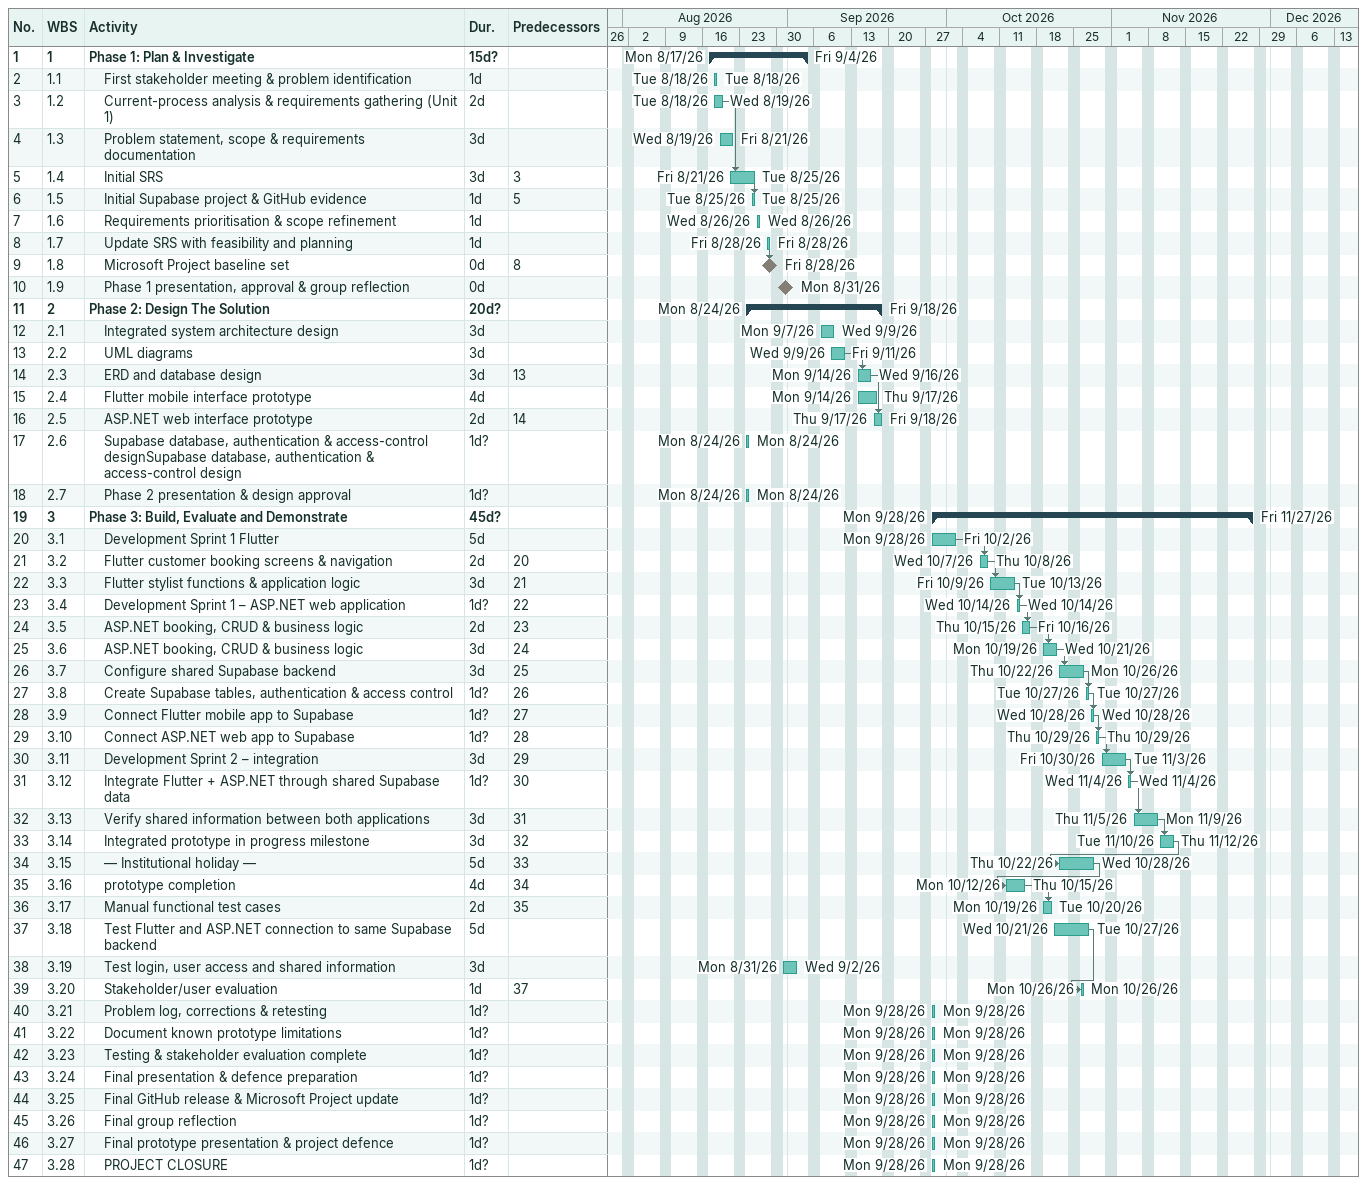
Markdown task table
| ID | WBS | Task | Duration | Start | Finish | Predecessors |
|---|---|---|---|---|---|---|
| 1 | 1 | **Phase 1: Plan & Investigate** | 15d? | 2026-08-17 | 2026-09-04 |  |
| 2 | 1.1 | First stakeholder meeting & problem identification | 1d | 2026-08-18 | 2026-08-18 |  |
| 3 | 1.2 | Current-process analysis & requirements gathering (Unit 1) | 2d | 2026-08-18 | 2026-08-19 |  |
| 4 | 1.3 | Problem statement, scope & requirements documentation | 3d | 2026-08-19 | 2026-08-21 |  |
| 5 | 1.4 | Initial SRS | 3d | 2026-08-21 | 2026-08-25 | 3 |
| 6 | 1.5 | Initial Supabase project & GitHub evidence | 1d | 2026-08-25 | 2026-08-25 | 5 |
| 7 | 1.6 | Requirements prioritisation & scope refinement | 1d | 2026-08-26 | 2026-08-26 |  |
| 8 | 1.7 | Update SRS with feasibility and planning | 1d | 2026-08-28 | 2026-08-28 |  |
| 9 | 1.8 | Microsoft Project baseline set | 0d | 2026-08-28 | 2026-08-28 | 8 |
| 10 | 1.9 | Phase 1 presentation, approval & group reflection | 0d | 2026-08-31 | 2026-08-31 |  |
| 11 | 2 | **Phase 2: Design The Solution** | 20d? | 2026-08-24 | 2026-09-18 |  |
| 12 | 2.1 | Integrated system architecture design | 3d | 2026-09-07 | 2026-09-09 |  |
| 13 | 2.2 | UML diagrams | 3d | 2026-09-09 | 2026-09-11 |  |
| 14 | 2.3 | ERD and database design | 3d | 2026-09-14 | 2026-09-16 | 13 |
| 15 | 2.4 | Flutter mobile interface prototype | 4d | 2026-09-14 | 2026-09-17 |  |
| 16 | 2.5 | ASP.NET web interface prototype | 2d | 2026-09-17 | 2026-09-18 | 14 |
| 17 | 2.6 | Supabase database, authentication & access-control designSupabase database, authentication & access-control design | 1d? | 2026-08-24 | 2026-08-24 |  |
| 18 | 2.7 | Phase 2 presentation & design approval | 1d? | 2026-08-24 | 2026-08-24 |  |
| 19 | 3 | **Phase 3: Build, Evaluate and Demonstrate** | 45d? | 2026-09-28 | 2026-11-27 |  |
| 20 | 3.1 | Development Sprint 1 Flutter | 5d | 2026-09-28 | 2026-10-02 |  |
| 21 | 3.2 | Flutter customer booking screens & navigation | 2d | 2026-10-07 | 2026-10-08 | 20 |
| 22 | 3.3 | Flutter stylist functions & application logic | 3d | 2026-10-09 | 2026-10-13 | 21 |
| 23 | 3.4 | Development Sprint 1 – ASP.NET web application | 1d? | 2026-10-14 | 2026-10-14 | 22 |
| 24 | 3.5 | ASP.NET booking, CRUD & business logic | 2d | 2026-10-15 | 2026-10-16 | 23 |
| 25 | 3.6 | ASP.NET booking, CRUD & business logic | 3d | 2026-10-19 | 2026-10-21 | 24 |
| 26 | 3.7 | Configure shared Supabase backend | 3d | 2026-10-22 | 2026-10-26 | 25 |
| 27 | 3.8 | Create Supabase tables, authentication & access control | 1d? | 2026-10-27 | 2026-10-27 | 26 |
| 28 | 3.9 | Connect Flutter mobile app to Supabase | 1d? | 2026-10-28 | 2026-10-28 | 27 |
| 29 | 3.10 | Connect ASP.NET web app to Supabase | 1d? | 2026-10-29 | 2026-10-29 | 28 |
| 30 | 3.11 | Development Sprint 2 – integration | 3d | 2026-10-30 | 2026-11-03 | 29 |
| 31 | 3.12 | Integrate Flutter + ASP.NET through shared Supabase data | 1d? | 2026-11-04 | 2026-11-04 | 30 |
| 32 | 3.13 | Verify shared information between both applications | 3d | 2026-11-05 | 2026-11-09 | 31 |
| 33 | 3.14 | Integrated prototype in progress milestone | 3d | 2026-11-10 | 2026-11-12 | 32 |
| 34 | 3.15 | — Institutional holiday — | 5d | 2026-10-22 | 2026-10-28 | 33 |
| 35 | 3.16 | prototype completion | 4d | 2026-10-12 | 2026-10-15 | 34 |
| 36 | 3.17 | Manual functional test cases | 2d | 2026-10-19 | 2026-10-20 | 35 |
| 37 | 3.18 | Test Flutter and ASP.NET connection to same Supabase backend | 5d | 2026-10-21 | 2026-10-27 |  |
| 38 | 3.19 | Test login, user access and shared information | 3d | 2026-08-31 | 2026-09-02 |  |
| 39 | 3.20 | Stakeholder/user evaluation | 1d | 2026-10-26 | 2026-10-26 | 37 |
| 40 | 3.21 | Problem log, corrections & retesting | 1d? | 2026-09-28 | 2026-09-28 |  |
| 41 | 3.22 | Document known prototype limitations | 1d? | 2026-09-28 | 2026-09-28 |  |
| 42 | 3.23 | Testing & stakeholder evaluation complete | 1d? | 2026-09-28 | 2026-09-28 |  |
| 43 | 3.24 | Final presentation & defence preparation | 1d? | 2026-09-28 | 2026-09-28 |  |
| 44 | 3.25 | Final GitHub release & Microsoft Project update | 1d? | 2026-09-28 | 2026-09-28 |  |
| 45 | 3.26 | Final group reflection | 1d? | 2026-09-28 | 2026-09-28 |  |
| 46 | 3.27 | Final prototype presentation & project defence | 1d? | 2026-09-28 | 2026-09-28 |  |
| 47 | 3.28 | PROJECT CLOSURE | 1d? | 2026-09-28 | 2026-09-28 |  |
